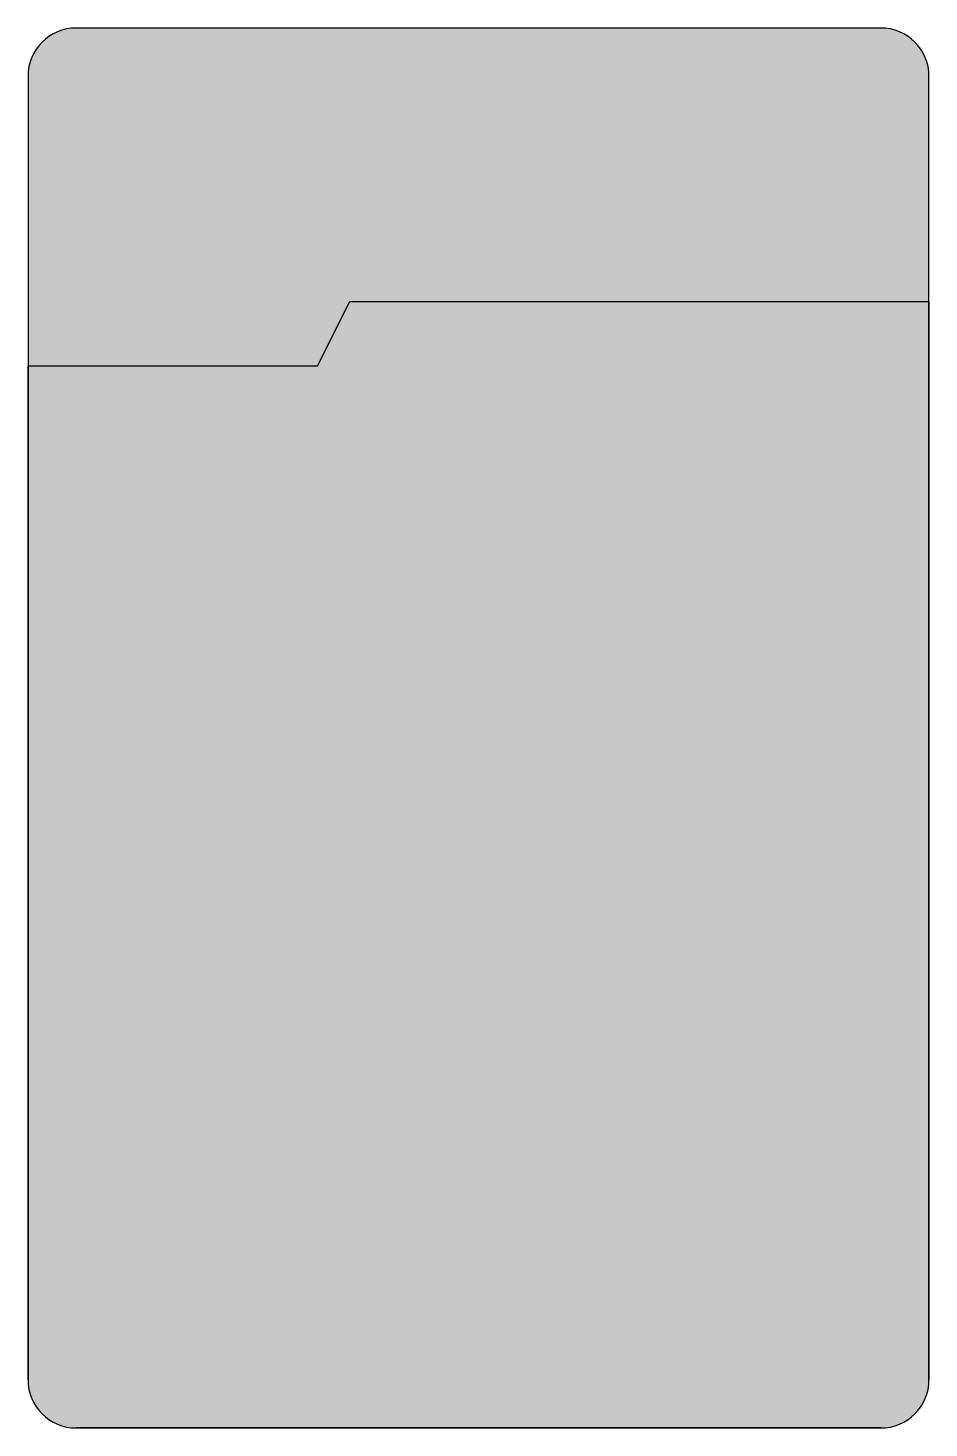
# Model space of a CAD drawing. Header units: millimetres. Extents: x -28 to 28, y 0 to 87.
import ezdxf

# ---------------------------------------------------------------- set-up
doc = ezdxf.new("R2010")
doc.units = ezdxf.units.MM
doc.layers.get('0').update_dxf_attribs({"color": 2, "lineweight": 25, "true_color": 0xffff00})
doc.layers.add('1', color=7, linetype='Continuous', lineweight=25, true_color=0x000000)

msp = doc.modelspace()

# ---------------------------------------------------------------- hatches: boundary and pattern name
h = msp.add_hatch(color=256)
edge = h.paths.add_edge_path()
edge.add_arc((24.5, 3.5), 1.35, 0, 360)
edge = h.paths.add_edge_path()
edge.add_arc((24.5, 61.5), 1.35, 0, 360)
edge = h.paths.add_edge_path()
edge.add_arc((-24.5, 3.5), 1.35, 0, 360)
edge = h.paths.add_edge_path()
edge.add_arc((25, 84), 3, 0, 90)
edge.add_line((25, 87), (-25, 87))
edge.add_arc((-25, 84), 3, 90, 180)
edge.add_line((-28, 84), (-28, 3))
edge.add_arc((-25, 3), 3, 180, 270)
edge.add_line((-25, 0), (25, 0))
edge.add_arc((25, 3), 3, 270, 0)
edge.add_line((28, 3), (28, 84))
edge = h.paths.add_edge_path()
edge.add_arc((-24.5, 61.5), 1.35, 0, 360)
at = {"layer": '1'}
h = msp.add_hatch(color=256, dxfattribs=at)
edge = h.paths.add_edge_path()
edge.add_arc((25, 3), 3, 270, 0)
edge.add_line((28, 3), (28, 70))
edge.add_line((28, 70), (-8, 70))
edge.add_line((-8, 70), (-10, 66))
edge.add_line((-10, 66), (-28, 66))
edge.add_line((-28, 66), (-28, 3))
edge.add_arc((-25, 3), 3, 180, 270)
edge.add_line((-25, 0), (25, 0))

# ---------------------------------------------------------------- linework, layer by layer
for p, q in [((25, 87), (-25, 87)), ((-28, 84), (-28, 3)), ((28, 3), (28, 84)), ((-25, 0), (25, 0))]:
    msp.add_line(p, q)
for centre, start, end in [((-25, 84), 90, 180), ((25, 84), 0, 90), ((-25, 3), 180, 270), ((25, 3), 270, 360)]:
    msp.add_arc(centre, 3, start, end)
for p, q in [((-10, 66), (-8, 70)), ((-8, 70), (28, 70)), ((28, 70), (28, 3)), ((-28, 3), (-28, 66)), ((-28, 66), (-10, 66)), ((25, 0), (-25, 0))]:
    msp.add_line(p, q, dxfattribs=at)
for centre, start, end in [((-25, 3), 180, 270), ((25, 3), 270, 0)]:
    msp.add_arc(centre, 3, start, end, dxfattribs=at)

doc.saveas('drawing.dxf')
